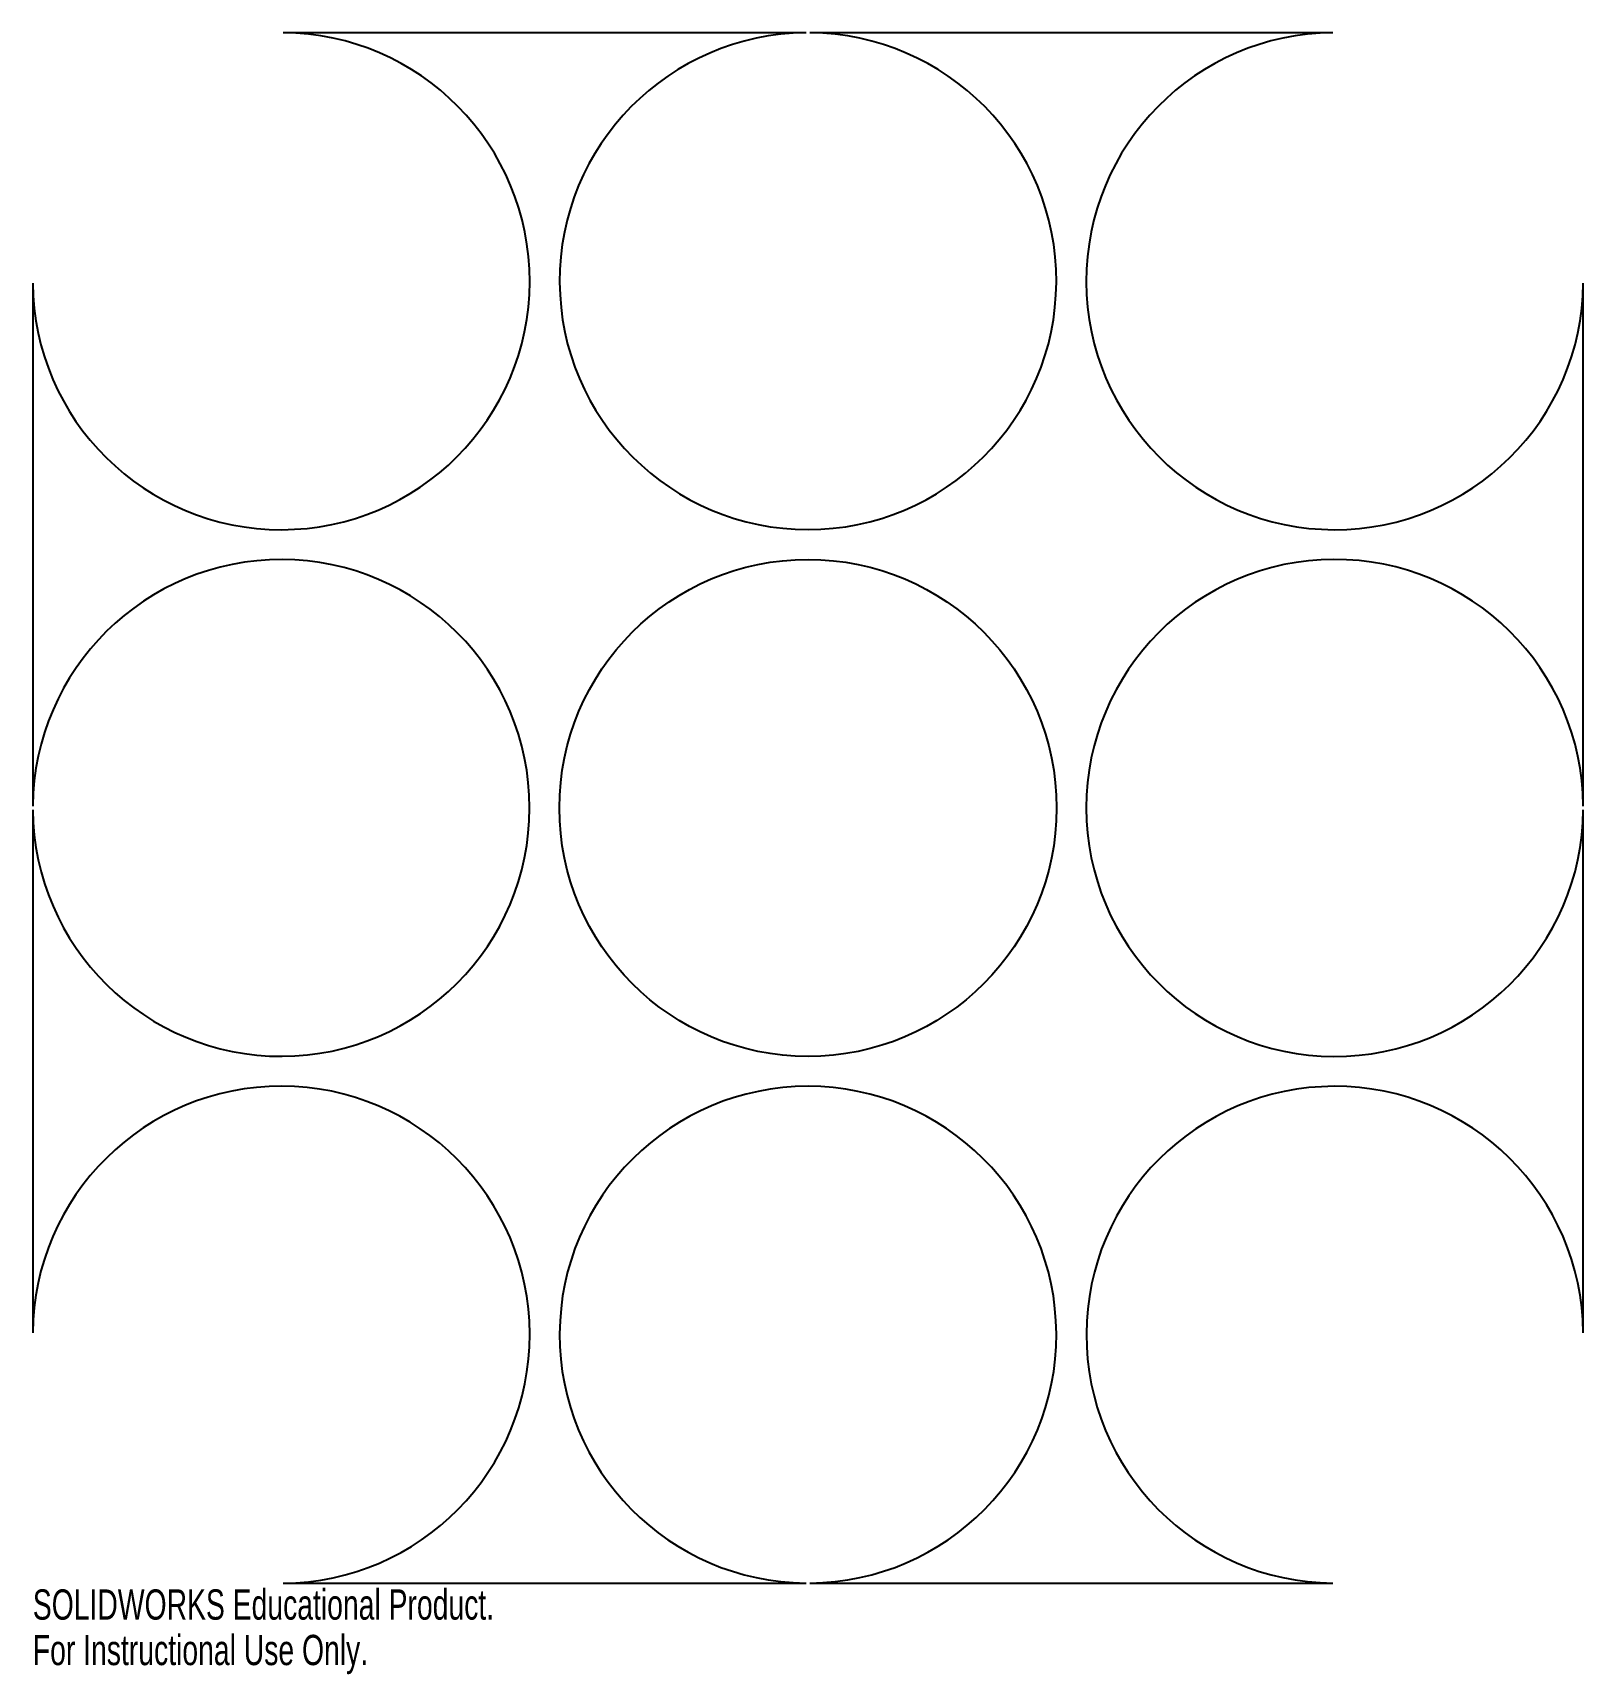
# Model space of a CAD drawing. Header units: inches. Extents: x -4.9 to 4.9, y -5.4 to 4.9.
import ezdxf

# ---------------------------------------------------------------- set-up
doc = ezdxf.new("R2010")
doc.units = ezdxf.units.IN
doc.header["$MEASUREMENT"] = 0
doc.styles.add('SLDTEXTSTYLE0', font='TXT', dxfattribs={"width": 0.7})

msp = doc.modelspace()

# ---------------------------------------------------------------- linework, layer by layer
at = {"color": 7, "linetype": 'Continuous', "lineweight": 25}
for p, q in [((-0.012, 4.875), (-3.3, 4.875)), ((3.3, 4.875), (0.012, 4.875)), ((-4.875, 3.3), (-4.875, 0.012)), ((4.875, 0.012), (4.875, 3.3)), ((-4.875, -0.012), (-4.875, -3.3)), ((4.875, -3.3), (4.875, -0.012)), ((-3.3, -4.875), (-0.012, -4.875)), ((0.012, -4.875), (3.3, -4.875))]:
    msp.add_line(p, q, dxfattribs=at)
msp.add_circle((0, 0), 1.563, dxfattribs=at)
for centre, radius, start, end in [((-3.313, 3.313), 1.563, 180.4584, 89.5416), ((0, 3.313), 1.562, 90.4584, 89.5416), ((3.313, 3.313), 1.563, 90.4584, 359.5416), ((-3.313, 0), 1.562, 180.4584, 179.5416), ((3.313, 0), 1.563, 0.4584, 359.5416), ((-3.313, -3.313), 1.563, 270.4584, 179.5416), ((0, -3.313), 1.562, 270.4584, 269.5416), ((3.313, -3.313), 1.562, 0.4584, 269.5416)]:
    msp.add_arc(centre, radius, start, end, dxfattribs=at)

# ---------------------------------------------------------------- texts
at = {"color": 7, "linetype": 'Continuous', "char_height": 0.1903, "attachment_point": 1, "style": 'SLDTEXTSTYLE0'}
for s, insert in [('SOLIDWORKS Educational Product.', (-4.875, -4.915)), ('For Instructional Use Only.', (-4.875, -5.201))]:
    msp.add_mtext(s, dxfattribs=dict(at, insert=insert))

doc.saveas('drawing.dxf')
